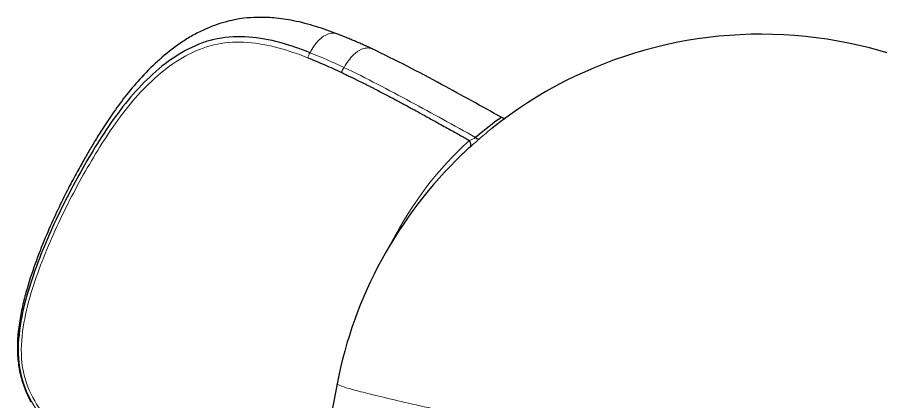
# Model space of a CAD drawing. Header units: millimetres. Extents: x 2151 to 2745, y 1423 to 1843.
# Drawn here: x 2543.8 to 2651.7, y 1643.8 to 1691.9 of the extents above; entities that cross this region are included whole.
import ezdxf

# ---------------------------------------------------------------- set-up
doc = ezdxf.new("R2010")
doc.units = ezdxf.units.MM

msp = doc.modelspace()

# ---------------------------------------------------------------- linework, layer by layer
at = {"linetype": 'Continuous', "lineweight": 25}
msp.add_line((2583.788, 1646.041), (2580.691, 1630.07), dxfattribs=at)
for start, end in [(36.84745, 128.53594), (133.80244, 169.02763)]:
    msp.add_arc((2636.801, 1635.763), 54, start, end, dxfattribs=at)
at = {"linetype": 'Continuous', "lineweight": 18}
msp.add_ellipse((2628.762, 1633.808), major_axis=(12.443, -51.158), ratio=0.8254611, start_param=3.5571113, end_param=3.9034436, dxfattribs=at)
at = {"linetype": 'Continuous', "lineweight": 25}
for centre, major_axis, ratio, start_param, end_param in [((2599.838, 1676.347), (-0.6, 0.671), 0.5164275, 3.1595645, 4.4430658), ((2600.95, 1677.327), (-0.592, 0.678), 0.270113, 2.1173672, 3.1210784), ((2628.408, 1633.722), (-12.239, 50.32), 0.8254611, 0.4155186, 0.4468174)]:
    msp.add_ellipse(centre, major_axis=major_axis, ratio=ratio, start_param=start_param, end_param=end_param, dxfattribs=at)
for points, knots in [([(2583.863, 1689.758), (2582.966, 1690.122), (2581.144, 1690.766), (2578.476, 1691.463), (2576.02, 1691.827), (2573.95, 1691.901), (2572.293, 1691.786), (2570.949, 1691.575), (2569.707, 1691.281), (2568.391, 1690.858), (2566.968, 1690.259), (2565.528, 1689.498), (2563.698, 1688.336), (2561.604, 1686.674), (2559.402, 1684.493), (2557.51, 1682.271), (2555.918, 1680.125), (2554.645, 1678.216), (2553.615, 1676.56), (2552.742, 1675.094), (2551.854, 1673.548), (2550.866, 1671.751), (2549.747, 1669.598), (2548.528, 1667.078), (2547.257, 1664.206), (2545.993, 1660.988), (2545.039, 1658.05), (2544.394, 1655.478), (2544.004, 1653.367), (2543.803, 1651.292), (2543.844, 1649.284), (2544.118, 1647.407), (2544.668, 1645.537), (2545.202, 1644.363), (2545.514, 1643.789)], [0, 0, 0, 0, 0.0404059, 0.0814443, 0.1168964, 0.1466421, 0.1706515, 0.1885942, 0.2051988, 0.2248506, 0.2477676, 0.2713015, 0.294596, 0.3405237, 0.3852983, 0.4266412, 0.4642521, 0.498305, 0.5239221, 0.5469768, 0.5707661, 0.5996382, 0.6336583, 0.6729051, 0.7168017, 0.7642867, 0.8155828, 0.8428254, 0.8713108, 0.9013369, 0.9249901, 0.9494517, 0.974521, 1, 1, 1, 1]), ([(2580.406, 1687.448), (2577.905, 1688.433), (2575.365, 1689.202), (2571.456, 1689.498), (2570.122, 1689.445), (2567.581, 1688.942), (2566.362, 1688.496), (2562.851, 1686.696), (2560.833, 1684.991), (2557.162, 1681.046), (2555.568, 1678.83), (2552.659, 1674.226), (2551.312, 1671.844), (2548.787, 1666.914), (2547.613, 1664.359), (2545.555, 1659.035), (2544.648, 1656.263), (2543.954, 1651.823), (2543.842, 1650.24), (2544.208, 1647.056), (2544.702, 1645.452), (2545.464, 1644.035)], [0, 0, 0, 0, 0.125, 0.125, 0.1875, 0.1875, 0.25, 0.25, 0.375, 0.375, 0.5, 0.5, 0.625, 0.625, 0.75, 0.75, 0.875, 0.875, 0.9375, 0.9375, 1, 1, 1, 1]), ([(2604.379, 1679.33), (2601.881, 1680.737), (2597.939, 1682.896), (2592.539, 1685.789), (2589.625, 1687.228), (2588.159, 1687.93)], [0, 0, 0, 0, 0.4662735, 0.7326157, 1, 1, 1, 1]), ([(2580.133, 1686.807), (2580.841, 1686.529), (2581.545, 1686.235), (2582.949, 1685.621), (2583.649, 1685.301), (2584.345, 1684.972)], [0, 0, 0, 0, 0.4995908, 0.4995908, 1, 1, 1, 1]), ([(2584.346, 1684.973), (2584.414, 1684.941), (2584.556, 1684.874), (2584.778, 1684.768), (2585.018, 1684.653), (2585.275, 1684.53), (2585.551, 1684.396), (2585.844, 1684.254), (2586.155, 1684.101), (2586.483, 1683.939), (2586.83, 1683.767), (2587.193, 1683.585), (2587.575, 1683.393), (2587.973, 1683.19), (2588.485, 1682.929), (2589.088, 1682.618), (2589.759, 1682.268), (2590.38, 1681.942), (2590.951, 1681.639), (2591.473, 1681.361), (2591.946, 1681.107), (2592.458, 1680.831), (2593.106, 1680.48), (2593.983, 1680), (2595.095, 1679.388), (2596.187, 1678.783), (2597.158, 1678.242), (2597.912, 1677.821), (2598.604, 1677.434), (2599.234, 1677.081), (2599.803, 1676.763), (2600.162, 1676.562), (2600.332, 1676.467)], [0, 0, 0, 0, 0.0125773, 0.0262636, 0.0410588, 0.0569629, 0.073976, 0.092098, 0.1113291, 0.1316693, 0.1531187, 0.1756775, 0.1993458, 0.2241238, 0.2500115, 0.2948853, 0.336705, 0.3754701, 0.4111803, 0.4438351, 0.4734344, 0.499978, 0.5402049, 0.5952822, 0.665209, 0.7499844, 0.8013252, 0.8487971, 0.8924004, 0.9321352, 0.9680017, 1, 1, 1, 1]), ([(2604.379, 1679.33), (2604.341, 1679.34), (2604.214, 1679.27), (2603.448, 1678.742), (2602.346, 1677.883), (2601.101, 1676.838)], [0, 0, 0, 0, 0.3011109, 0.3011109, 1, 1, 1, 1]), ([(2604.682, 1679.191), (2604.682, 1679.193), (2604.679, 1679.207), (2604.633, 1679.227), (2604.498, 1679.284), (2604.386, 1679.327)], [0, 0, 0, 0, 0.0640735, 0.4385322, 1, 1, 1, 1])]:
    msp.add_open_spline(points, degree=3, knots=knots, dxfattribs=at)
at = {"linetype": 'Continuous', "lineweight": 18}
for points, knots in [([(2583.884, 1689.762), (2583.545, 1689.906), (2582.714, 1689.959), (2581.466, 1689.112), (2580.7, 1688.021), (2580.404, 1687.448)], [0, 0, 0, 0, 0.3012096, 0.6795883, 1, 1, 1, 1]), ([(2545.763, 1644.312), (2545.046, 1645.642), (2544.582, 1647.141), (2544.236, 1650.145), (2544.339, 1651.661), (2545.015, 1655.981), (2545.908, 1658.723), (2547.946, 1663.995), (2549.113, 1666.534), (2551.621, 1671.432), (2552.964, 1673.804), (2555.849, 1678.37), (2557.423, 1680.557), (2561.037, 1684.438), (2563.018, 1686.11), (2566.433, 1687.858), (2567.612, 1688.288), (2570.067, 1688.773), (2571.359, 1688.825), (2575.165, 1688.537), (2577.658, 1687.782), (2580.133, 1686.808)], [0, 0, 0, 0, 0.0625, 0.0625, 0.125, 0.125, 0.25, 0.25, 0.375, 0.375, 0.5, 0.5, 0.625, 0.625, 0.75, 0.75, 0.8125, 0.8125, 0.875, 0.875, 1, 1, 1, 1]), ([(2588.274, 1687.876), (2588.213, 1687.907), (2588.15, 1687.933), (2587.988, 1687.989), (2587.887, 1688.013), (2587.681, 1688.04), (2587.575, 1688.042), (2587.362, 1688.027), (2587.146, 1687.99), (2586.926, 1687.912), (2586.705, 1687.814), (2586.595, 1687.755), (2586.374, 1687.618), (2586.264, 1687.54), (2586.046, 1687.368), (2585.939, 1687.273), (2585.621, 1686.966), (2585.416, 1686.73), (2585.022, 1686.203), (2584.832, 1685.911), (2584.654, 1685.598)], [0, 0, 0, 0, 0.0555712, 0.0555712, 0.1414284, 0.1414284, 0.2272856, 0.2272856, 0.3131427, 0.3989999, 0.3989999, 0.484857, 0.484857, 0.5707142, 0.5707142, 0.6565714, 0.6565714, 0.8282857, 0.8282857, 1, 1, 1, 1]), ([(2580.409, 1687.446), (2580.378, 1687.403), (2580.348, 1687.355), (2580.292, 1687.253), (2580.265, 1687.199), (2580.217, 1687.089), (2580.196, 1687.032), (2580.16, 1686.919), (2580.145, 1686.862), (2580.133, 1686.808)], [0, 0, 0, 0, 0.25, 0.25, 0.5, 0.5, 0.75, 0.75, 1, 1, 1, 1]), ([(2601.101, 1676.838), (2598.4, 1678.35), (2595.693, 1679.846), (2590.224, 1682.795), (2587.468, 1684.268), (2584.653, 1685.598)], [0, 0, 0, 0, 0.4970053, 0.4970053, 1, 1, 1, 1]), ([(2545.464, 1644.035), (2546.727, 1641.686), (2548.536, 1639.927), (2552.195, 1636.829), (2554.091, 1635.428), (2555.986, 1634.052)], [0, 0, 0, 0, 0.5, 0.5, 1, 1, 1, 1]), ([(2556.043, 1634.641), (2554.163, 1636.001), (2552.288, 1637.378), (2548.69, 1640.409), (2546.958, 1642.097), (2545.763, 1644.312)], [0, 0, 0, 0, 0.5, 0.5, 1, 1, 1, 1])]:
    msp.add_open_spline(points, degree=3, knots=knots, dxfattribs=at)
at = {"linetype": 'Continuous', "lineweight": 25}
msp.add_open_spline([(2588.291, 1687.868), (2586.108, 1688.896), (2583.884, 1689.762)], degree=2, dxfattribs=at)
at = {"linetype": 'Continuous', "lineweight": 18}
for points in [[(2584.655, 1685.599), (2583.253, 1686.261), (2581.835, 1686.882), (2580.407, 1687.448)], [(2601.537, 1676.645), (2602.14, 1677.171), (2602.722, 1677.656), (2603.241, 1678.067)], [(2601.101, 1676.838), (2600.878, 1676.692), (2600.593, 1676.56), (2600.332, 1676.467)], [(2600.444, 1675.682), (2600.768, 1675.972), (2601.167, 1676.322), (2601.537, 1676.645)]]:
    msp.add_open_spline(points, degree=3, dxfattribs=at)
for points, weights in [([(2584.653, 1685.598), (2584.44, 1685.319), (2584.346, 1684.973)], [1, 0.922121932325, 1]), ([(2583.788, 1646.041), (2583.657, 1645.366), (2608.742, 1640.134)], [0.93684247421, 0.8453273503, 1])]:
    msp.add_rational_spline(points, weights, degree=2, dxfattribs=at)

doc.saveas('drawing.dxf')
